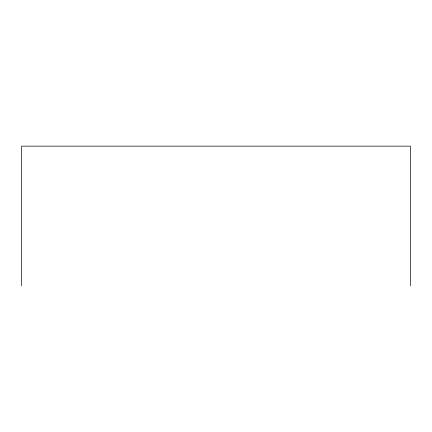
<?xml version="1.0" encoding="UTF-8"?>
<svg xmlns="http://www.w3.org/2000/svg" width="432" height="432" viewBox="0 0 432 432"><rect width="100%" height="100%" fill="white"/><g stroke="black" fill="none" stroke-linecap="round" stroke-linejoin="round"><path stroke-width="0.65" d="M410.4 285.844L410.4 146.156L21.6 146.156L21.6 285.844"/></g></svg>
